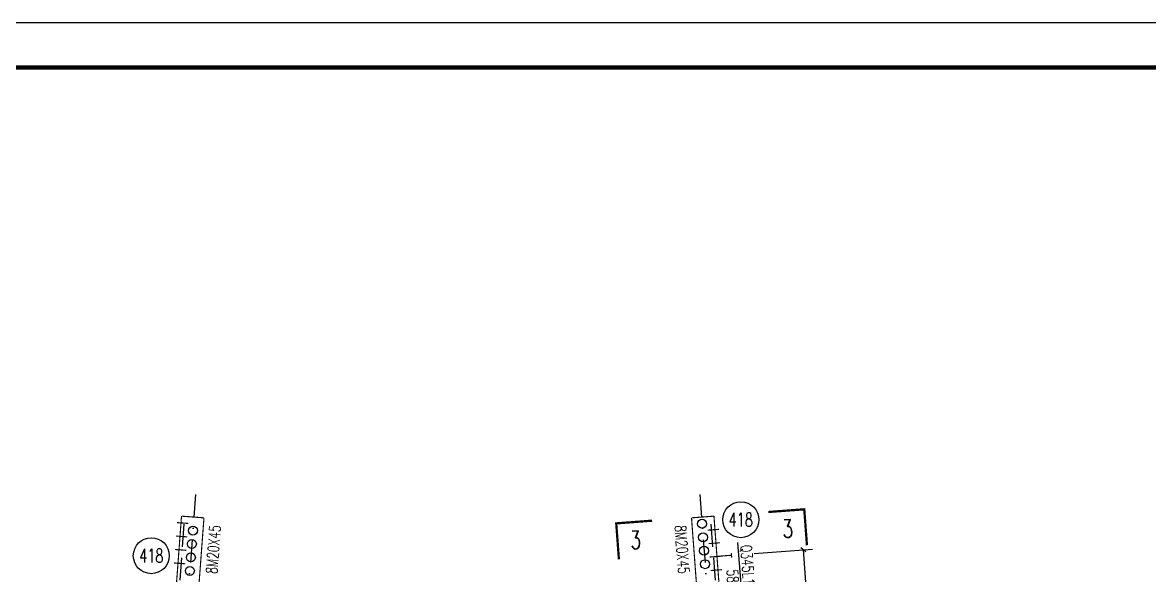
# Model space of a CAD drawing. Header units: millimetres. Extents: x 25911 to 26752, y -11584 to -10990.
# Drawn here: x 26070.7 to 26321, y -11112.8 to -10989.8 of the extents above; entities that cross this region are included whole.
import ezdxf
from ezdxf.enums import TextEntityAlignment as Align

# ---------------------------------------------------------------- set-up
doc = ezdxf.new("R2010")
doc.units = ezdxf.units.MM
doc.header["$LTSCALE"] = 10
doc.linetypes.add('DASHDOT', pattern=[1, 0.5, -0.25, 0, -0.25])
doc.linetypes.add('DASHED', pattern=[0.75, 0.5, -0.25])
for name, color, linetype in [('1', 1, 'DASHED'), ('2', 1, 'Continuous'), ('3', 1, 'Continuous'), ('5', 2, 'DASHDOT')]:
    doc.layers.add(name, color=color, linetype=linetype)
doc.styles.add('DXT', font='simplex.shx', dxfattribs={"width": 0.72, "bigfont": 'hztxt.shx'})
doc.styles.get("Standard").update_dxf_attribs({"font": 'SIMPLEX.shx', "width": 0.7, "bigfont": 'gbhzfs.shx'})
doc.dimstyles.new('BZ$0', dxfattribs={"dimtxt": 2.5, "dimasz": 1, "dimexe": 2, "dimexo": 2, "dimgap": 1, "dimtad": 1, "dimdec": 0, "dimlfac": 20, "dimzin": 12, "dimdsep": 46, "dimtxsty": 'DXT', "dimblk": 'OBLIQUE', "dimcen": 0.09, "dimclrd": 1, "dimclre": 1, "dimclrt": 7, "dimadec": 4, "dimazin": 3, "dimtfac": 1.4, "dimtdec": 0, "dimtix": 1, "dimtmove": 2, "dimatfit": 3, "dimldrblk": 'OBLIQUE', "dimfxl": 1, "dimtolj": 1, "dimtzin": 0, "dimarcsym": 0})

# ---------------------------------------------------------------- blocks, each defined once
blk = doc.blocks.new('_Oblique')
at = {"color": 0, "linetype": 'ByBlock', "lineweight": -2}
blk.add_line((-0.5, -0.5), (0.5, 0.5), dxfattribs=at)
blk = doc.blocks.new('*D21')
at = {"layer": '3', "color": 1, "lineweight": -2}
for p, q in [((26233.17, -11107.91), (26246.13, -11106.94)), ((26245.81, -11129.53), (26244.14, -11107.09)), ((26234.85, -11130.35), (26247.81, -11129.38))]:
    blk.add_line(p, q, dxfattribs=at)
at = {"layer": 'Defpoints', "color": 0}
for p in [(26231.17, -11108.06), (26244.14, -11107.09), (26232.85, -11130.5)]:
    blk.add_point(p, dxfattribs=at)
at = {"layer": '3', "color": 1, "lineweight": -2}
for p, rotation in [((26244.14, -11107.09), 94.27720000009928), ((26245.81, -11129.53), 274.2772000000993)]:
    blk.add_blockref('_Oblique', p, dxfattribs=dict(at, rotation=rotation))
at = {"layer": '3', "color": 7, "insert": (26247.22, -11118.14), "char_height": 2.5, "attachment_point": 5, "rotation": 274.2772, "style": 'DXT'}
blk.add_mtext('\\A1;450', dxfattribs=at)
blk = doc.blocks.new('GWTKA1')
blk.add_line((21789.71, -9171.88), (22630.71, -9171.88))
at = {"const_width": 1}
blk.add_lwpolyline([(21814.71, -9755.88), (21814.71, -9181.88), (22620.71, -9181.88), (22620.71, -9755.88), (21814.71, -9755.88)], dxfattribs=at)
blk = doc.blocks.new('M20X45')
blk.add_circle((0, 0), 0.2)

msp = doc.modelspace()

# ---------------------------------------------------------------- linework, layer by layer
msp.add_line((26230.823, -11121.642), (26229.611, -11105.438))
at = {"color": 2, "const_width": 0.5}
for points in [[(26236.358, -11098.665), (26244.336, -11098.068), (26244.933, -11106.046)], [(26210.537, -11100.596), (26202.56, -11101.193), (26203.156, -11109.17)]]:
    msp.add_lwpolyline(points, dxfattribs=at)
at = {"const_width": 0.25}
for points in [[(26103.799, -11128.758), (26105.98, -11099.589)], [(26105.98, -11099.589), (26110.967, -11099.962)], [(26110.967, -11099.962), (26108.785, -11129.131)], [(26224.272, -11099.589), (26219.286, -11099.962)], [(26219.286, -11099.962), (26221.468, -11129.131)], [(26226.454, -11128.758), (26224.272, -11099.589)]]:
    msp.add_lwpolyline(points, dxfattribs=at)
for centre in [(26230.235, -11100.377), (26099.271, -11108.382)]:
    msp.add_circle(centre, 4)
at = {"layer": '1'}
for p, q in [((26104.547, -11128.814), (26106.728, -11099.645)), ((26225.706, -11128.814), (26223.524, -11099.645))]:
    msp.add_line(p, q, dxfattribs=at)
at = {"layer": '2', "const_width": 0.25}
for points in [[(26107.464, -11101.205), (26104.971, -11101.018)], [(26107.24, -11104.196), (26104.747, -11104.01)], [(26222.9, -11102.7), (26225.393, -11102.514)], [(26223.124, -11105.692), (26225.617, -11105.506)], [(26107.017, -11107.188), (26104.524, -11107.001)], [(26223.348, -11108.684), (26225.841, -11108.497)], [(26224.193, -11108.584), (26228.182, -11108.285), (26228.219, -11108.784), (26228.144, -11107.787)], [(26106.793, -11110.18), (26104.3, -11109.993)], [(26223.571, -11111.675), (26226.065, -11111.489)]]:
    msp.add_lwpolyline(points, dxfattribs=at)
at = {"layer": '5'}
for p, q in [((26109.096, -11094.808), (26107.585, -11115.002)), ((26221.157, -11094.808), (26222.667, -11115.002))]:
    msp.add_line(p, q, dxfattribs=at)

# ---------------------------------------------------------------- block references
msp.add_blockref('GWTKA1', (4121.033, -1817.962))
at = {"layer": '2', "xscale": 4.999999867545234, "yscale": 4.999999867545234, "zscale": 4.999999867545234}
for p in [(26221.641, -11101.29), (26108.499, -11102.786), (26221.865, -11104.282), (26108.275, -11105.778), (26222.089, -11107.273), (26108.051, -11108.769), (26107.828, -11111.761), (26222.313, -11110.265)]:
    msp.add_blockref('M20X45', p, dxfattribs=at)

# ---------------------------------------------------------------- texts
at = {"width": 0.7}
for p in [(26230.235, -11100.377), (26099.271, -11108.382)]:
    msp.add_text('418', height=3, dxfattribs=at).set_placement(p, align=Align.MIDDLE_CENTER)
at = {"color": 2, "width": 0.7}
for rotation, p in [(4.27731, (26240.645, -11102.355)), (4.27715, (26206.847, -11104.883))]:
    msp.add_text('3', height=4, rotation=rotation, dxfattribs=at).set_placement(p, align=Align.MIDDLE)
at = {"width": 0.7}
for s, p in [('Q345L100X8', (26230.715, -11113.503)), ('585', (26227.225, -11113.764))]:
    msp.add_text(s, height=2.5, rotation=274.2772, dxfattribs=at).set_placement(p, align=Align.CENTER)
at = {"layer": '3', "width": 0.7}
for rotation, p in [(85.7228, (26115.044, -11107.146)), (274.2772, (26215.209, -11107.146))]:
    msp.add_text('8M20X45', height=2.5, rotation=rotation, dxfattribs=at).set_placement(p, align=Align.BOTTOM_CENTER)

# ---------------------------------------------------------------- dimensions: what is measured, and where the dimension line sits
at = {"layer": '3'}
dim = msp.add_linear_dim(base=(26244.137, -11107.092), p1=(26232.851, -11130.499), p2=(26231.173, -11108.062), angle=274.2772, text='450', dimstyle='BZ$0', dxfattribs=at)
dim.commit()
dim.dimension.update_dxf_attribs({"geometry": '*D21', "text_midpoint": (26247.219, -11118.143)})

doc.saveas('drawing.dxf')
